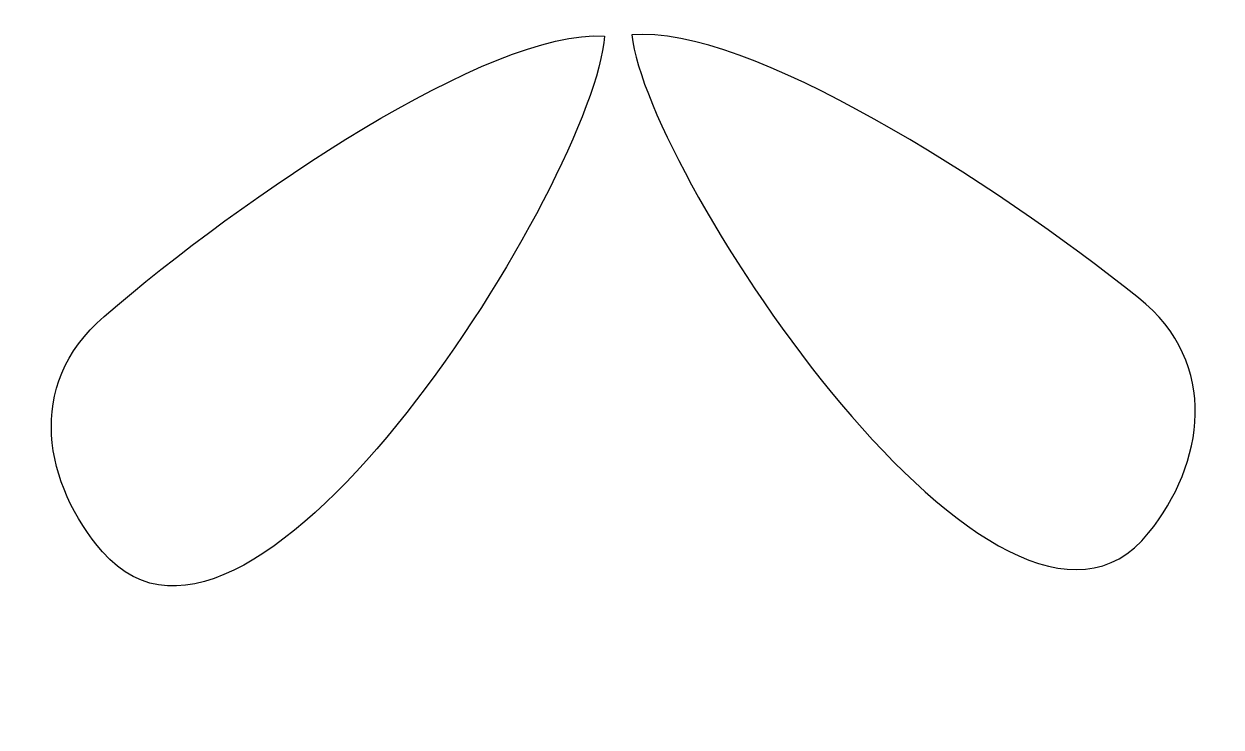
# Model space of a CAD drawing. Header units: centimetres. Extents: x -7.5 to 7.5, y -5.2 to 3.6.
import ezdxf

# ---------------------------------------------------------------- set-up
doc = ezdxf.new("R2010")
doc.units = ezdxf.units.CM
doc.header["$MEASUREMENT"] = 0
doc.layers.add('Camada 1', color=7, linetype='Continuous')

msp = doc.modelspace()

# ---------------------------------------------------------------- linework, layer by layer
at = {"layer": 'Camada 1'}
for points in [[(-0.23523, 3.4202), (-1.67422, 3.50339), (-4.73672, 1.42384), (-6.47918, -0.07875), (-6.47918, -0.07875), (-7.47912, -0.94127), (-7.21964, -2.18351), (-6.49744, -3.01576), (-6.49744, -3.01576), (-4.60244, -5.19987), (-0.35993, 1.65911), (-0.23523, 3.4202)], [(0.10611, 3.43396), (1.54105, 3.57075), (4.62982, 1.59225), (6.42716, 0.15561), (6.42716, 0.15561), (7.45853, -0.66883), (7.24568, -1.91991), (6.55501, -2.77854), (6.55501, -2.77854), (4.74293, -5.03207), (0.29635, 1.67885), (0.10611, 3.43396)]]:
    msp.add_open_spline(points, degree=3, knots=[0, 0, 0, 0, 0.25, 0.25, 0.25, 0.25, 0.5, 0.5, 0.5, 0.5, 1, 1, 1, 1], dxfattribs=at)

doc.saveas('drawing.dxf')
